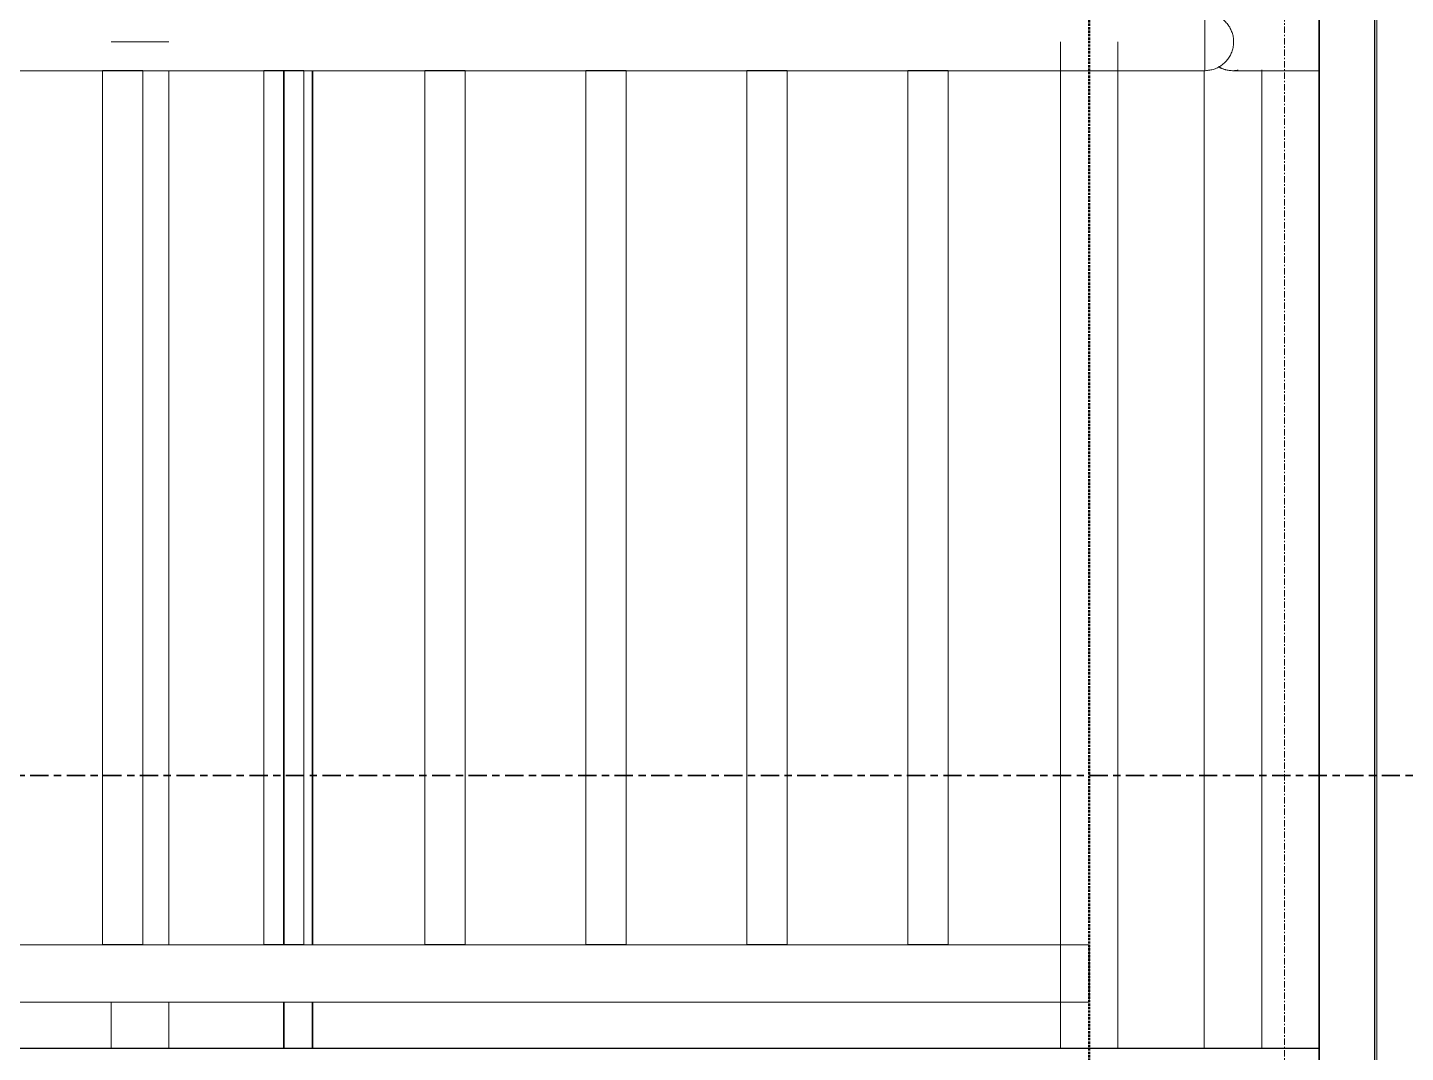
# Model space of a CAD drawing. Header units: millimetres. Extents: x -187664 to 435448, y -313239 to 299894.
# Drawn here: x 7326 to 8524, y -301555 to -300664 of the extents above; entities that cross this region are included whole.
import ezdxf

# ---------------------------------------------------------------- set-up
doc = ezdxf.new("R2010")
doc.units = ezdxf.units.MM
for name, pattern in [('Centre', [31.75, 6.35, -4.7625, 15.875, -4.7625]), ('DPA_Grid _ Level 100', [10, 5.5, -1.6, 1.3, -1.6]), ('DPA_Hidden 50', [3, 2, -1])]:
    doc.linetypes.add(name, pattern=pattern)
for name, color, linetype, lineweight in [('A-DETL-GENF', 7, 'Continuous', 35), ('A-FLOR-HRAL', 7, 'Continuous', 25), ('A-FLOR-LEVL', 7, 'Continuous', 35), ('A-GLAZ-CURT', 7, 'Continuous', 9), ('I-WALL-E', 7, 'Continuous', 35), ('S-GRID', 7, 'Continuous', 0), ('S-STRS-E', 7, 'Continuous', 25), ('WALL-E', 7, 'Continuous', 35)]:
    doc.layers.add(name, color=color, linetype=linetype, lineweight=lineweight)

# ---------------------------------------------------------------- blocks, each defined once
blk = doc.blocks.new('DPA_CP_Entrance Louver Grill Vertical Z - Louver Grill Vertical Z-V439-2140-01 ENTRANCE 1 ELEVATION 2')
at = {"layer": 'A-GLAZ-CURT', "color": 7}
for p, q in [((-16222, 113945.1), (-16222, 105550)), ((-16222, 113945.1), (-16222, 105550)), ((-16222, 105550), (-16222, 113945.1)), ((-16222, 105550), (-16222, 113945.1)), ((-16174, 105550), (-16174, 113945.1)), ((-16174, 105550), (-16174, 113945.1)), ((-16172, 105550), (-16172, 113945.1)), ((-16172, 113945.1), (-16172, 105550)), ((-16172, 105610), (-16172, 113895.1))]:
    blk.add_line(p, q, dxfattribs=at)
blk = doc.blocks.new('Railing - Post_50mm-V466-2140-01 ENTRANCE 1 ELEVATION 2')
at = {"layer": 'A-FLOR-HRAL', "color": 7, "lineweight": 9}
for p, q in [((-17222, 113613.3), (-17272, 113613.3)), ((-17272, 113613.3), (-17222, 113613.3)), ((-17222, 112828.3), (-17222, 113588.3)), ((-17272, 112778.3), (-17272, 112738.3)), ((-17222, 112738.3), (-17222, 112778.3)), ((-17272, 112738.3), (-17222, 112738.3)), ((-17222, 112738.3), (-17272, 112738.3))]:
    blk.add_line(p, q, dxfattribs=at)
blk = doc.blocks.new('Railing - Railing-8634568-2140-01 ENTRANCE 1 ELEVATION 2')
at = {"layer": 'A-FLOR-HRAL', "color": 7, "lineweight": 9}
for p, q in [((-17272, 109553), (-17272, 109513)), ((-17222, 109513), (-17222, 109553))]:
    blk.add_line(p, q, dxfattribs=at)
at = {"color": 7}
blk.add_blockref('Railing - Post_50mm-V466-2140-01 ENTRANCE 1 ELEVATION 2', (0, -3225.2), dxfattribs=at)
blk = doc.blocks.new('Top Rail Type - Top Rail_Internal_-8634572-2140-01 ENTRANCE 1 ELEVATION 2')
at = {"layer": 'A-FLOR-HRAL', "color": 7, "lineweight": 9}
for p, q in [((-17222, 109603), (-17222, 110363)), ((-17272, 109553), (-17272, 109513)), ((-17222, 109513), (-17222, 109553))]:
    blk.add_line(p, q, dxfattribs=at)
blk = doc.blocks.new('Railing - Half Circle_25mm-V543-2140-01 ENTRANCE 1 ELEVATION 2')
at = {"layer": 'A-FLOR-HRAL', "color": 7, "lineweight": 9}
for p, q in [((-16321.4, 110388), (-16321.4, 110411.8)), ((-16321.4, 110411.8), (-16321.4, 110388)), ((-16321.4, 110388), (-16321.4, 110364.8)), ((-16321.4, 110364.8), (-16321.4, 110388))]:
    blk.add_line(p, q, dxfattribs=at)
at = {"layer": 'A-FLOR-HRAL', "color": 7, "lineweight": 9, "flags": 128}
for points in [[(-16321.4, 110413), (-16320.4, 110413), (-16319.4, 110413), (-16318.4, 110412.9), (-16317.4, 110412.7), (-16316.4, 110412.5), (-16315.5, 110412.3), (-16314.5, 110412.1), (-16313.5, 110411.8), (-16312.6, 110411.4), (-16311.7, 110411.1), (-16310.7, 110410.7), (-16309.8, 110410.2), (-16309, 110409.7), (-16308.1, 110409.2), (-16307.3, 110408.7), (-16306.5, 110408.1), (-16305.7, 110407.5), (-16304.9, 110406.8), (-16304.2, 110406.2), (-16303.5, 110405.5), (-16302.8, 110404.7), (-16302.1, 110404), (-16301.5, 110403.2), (-16300.9, 110402.4), (-16300.4, 110401.6), (-16299.8, 110400.7), (-16299.3, 110399.8), (-16298.9, 110398.9), (-16298.5, 110398), (-16298.1, 110397.1), (-16297.7, 110396.2), (-16297.4, 110395.2), (-16297.2, 110394.2), (-16296.9, 110393.3), (-16296.8, 110392.3), (-16296.6, 110391.3), (-16296.5, 110390.3), (-16296.4, 110389.3), (-16296.4, 110388.3), (-16296.4, 110388)], [(-16296.4, 110388), (-16296.4, 110387), (-16296.5, 110386), (-16296.6, 110385.1), (-16296.7, 110384.1), (-16296.9, 110383.1), (-16297.1, 110382.1), (-16297.4, 110381.1), (-16297.7, 110380.2), (-16298, 110379.2), (-16298.4, 110378.3), (-16298.8, 110377.4), (-16299.2, 110376.5), (-16299.7, 110375.6), (-16300.2, 110374.8), (-16300.8, 110373.9), (-16301.3, 110373.1), (-16302, 110372.3), (-16302.6, 110371.6), (-16303.3, 110370.8), (-16304, 110370.1), (-16304.7, 110369.4), (-16305.5, 110368.8), (-16306.2, 110368.2), (-16307.1, 110367.6), (-16307.9, 110367), (-16308.7, 110366.5), (-16309.6, 110366), (-16310.5, 110365.5), (-16311.4, 110365.1), (-16312.3, 110364.7), (-16313.3, 110364.4), (-16314.2, 110364.1), (-16315.2, 110363.8), (-16316.2, 110363.6), (-16317.1, 110363.4), (-16318.1, 110363.3), (-16319.1, 110363.1), (-16320.1, 110363.1), (-16321.1, 110363), (-16321.4, 110363)]]:
    blk.add_lwpolyline(points, dxfattribs=at)
blk = doc.blocks.new('Railing - 35mm-V465-2140-01 ENTRANCE 1 ELEVATION 2')
at = {"layer": 'A-FLOR-HRAL', "color": 7, "lineweight": 9}
for p, q in [((-17374.5, 111975.7), (-17374.5, 111215.7)), ((-17357, 111975.7), (-17374.5, 111975.7)), ((-17339.5, 111975.7), (-17357, 111975.7)), ((-17339.5, 111215.7), (-17339.5, 111975.7)), ((-17374.5, 111215.7), (-17357, 111215.7)), ((-17357, 111215.7), (-17339.5, 111215.7))]:
    blk.add_line(p, q, dxfattribs=at)
blk = doc.blocks.new('Railing - Post_50mm-V473-2140-01 ENTRANCE 1 ELEVATION 2')
at = {"layer": 'A-FLOR-HRAL', "color": 7, "lineweight": 9}
for p, q in [((-15972, 114820.1), (-15972, 113945.1)), ((-15947, 114820.1), (-15947, 114820.1)), ((-15947, 114820.1), (-15947, 114820.1)), ((-15922, 113945.1), (-15922, 114820.1)), ((-15947, 113945.1), (-15947, 113945.1)), ((-15947, 113945.1), (-15947, 113945.1))]:
    blk.add_line(p, q, dxfattribs=at)
blk = doc.blocks.new('Railing - Railing-14945778-2140-01 ENTRANCE 1 ELEVATION 2')
at = {"layer": 'A-FLOR-HRAL', "color": 7, "lineweight": 9}
for p, q in [((-16422, 109603), (-18422, 109603)), ((-16422, 109578), (-16422, 109602.2)), ((-16422, 109602.2), (-16422, 109578)), ((-16422, 109578), (-16422, 109553.9)), ((-16422, 109553.9), (-16422, 109578)), ((-18422, 109553), (-16422, 109553))]:
    blk.add_line(p, q, dxfattribs=at)
at = {"color": 7, "extrusion": (0, 0, -1), "zscale": -1}
for name, p in [('Railing - Post_50mm-V473-2140-01 ENTRANCE 1 ELEVATION 2', (32369, -4432.1)), ('Railing - 35mm-V465-2140-01 ENTRANCE 1 ELEVATION 2', (34619, -1612.6)), ('Railing - 35mm-V465-2140-01 ENTRANCE 1 ELEVATION 2', (34479, -1612.6)), ('Railing - 35mm-V465-2140-01 ENTRANCE 1 ELEVATION 2', (34339, -1612.6)), ('Railing - 35mm-V465-2140-01 ENTRANCE 1 ELEVATION 2', (34199, -1612.6)), ('Railing - 35mm-V465-2140-01 ENTRANCE 1 ELEVATION 2', (34059, -1612.6)), ('Railing - 35mm-V465-2140-01 ENTRANCE 1 ELEVATION 2', (33919, -1612.6))]:
    blk.add_blockref(name, p, dxfattribs=at)
blk = doc.blocks.new('Top Rail Type - Half Circle_25mm-V544-2140-01 ENTRANCE 1 ELEVATION 2')
at = {"layer": 'A-FLOR-HRAL', "color": 7, "lineweight": 9}
for p, q in [((-16321.4, 110388), (-16321.4, 110411.8)), ((-16321.4, 110411.8), (-16321.4, 110388)), ((-16321.4, 110388), (-16321.4, 110364.8)), ((-16321.4, 110364.8), (-16321.4, 110388))]:
    blk.add_line(p, q, dxfattribs=at)
at = {"layer": 'A-FLOR-HRAL', "color": 7, "lineweight": 9, "flags": 128}
for points in [[(-16321.4, 110413), (-16320.4, 110413), (-16319.4, 110413), (-16318.4, 110412.9), (-16317.4, 110412.7), (-16316.4, 110412.5), (-16315.5, 110412.3), (-16314.5, 110412.1), (-16313.5, 110411.8), (-16312.6, 110411.4), (-16311.7, 110411.1), (-16310.7, 110410.7), (-16309.8, 110410.2), (-16309, 110409.7), (-16308.1, 110409.2), (-16307.3, 110408.7), (-16306.5, 110408.1), (-16305.7, 110407.5), (-16304.9, 110406.8), (-16304.2, 110406.2), (-16303.5, 110405.5), (-16302.8, 110404.7), (-16302.1, 110404), (-16301.5, 110403.2), (-16300.9, 110402.4), (-16300.4, 110401.6), (-16299.8, 110400.7), (-16299.3, 110399.8), (-16298.9, 110398.9), (-16298.5, 110398), (-16298.1, 110397.1), (-16297.7, 110396.2), (-16297.4, 110395.2), (-16297.2, 110394.2), (-16296.9, 110393.3), (-16296.8, 110392.3), (-16296.6, 110391.3), (-16296.5, 110390.3), (-16296.4, 110389.3), (-16296.4, 110388.3), (-16296.4, 110388)], [(-16296.4, 110388), (-16296.4, 110387), (-16296.5, 110386), (-16296.6, 110385.1), (-16296.7, 110384.1), (-16296.9, 110383.1), (-16297.1, 110382.1), (-16297.4, 110381.1), (-16297.7, 110380.2), (-16298, 110379.2), (-16298.4, 110378.3), (-16298.8, 110377.4), (-16299.2, 110376.5), (-16299.7, 110375.6), (-16300.2, 110374.8), (-16300.8, 110373.9), (-16301.3, 110373.1), (-16302, 110372.3), (-16302.6, 110371.6), (-16303.3, 110370.8), (-16304, 110370.1), (-16304.7, 110369.4), (-16305.5, 110368.8), (-16306.2, 110368.2), (-16307.1, 110367.6), (-16307.9, 110367), (-16308.7, 110366.5), (-16309.6, 110366), (-16310.5, 110365.5), (-16311.4, 110365.1), (-16312.3, 110364.7), (-16313.3, 110364.4), (-16314.2, 110364.1), (-16315.2, 110363.8), (-16316.2, 110363.6), (-16317.1, 110363.4), (-16318.1, 110363.3), (-16319.1, 110363.1), (-16320.1, 110363.1), (-16321.1, 110363), (-16321.4, 110363)]]:
    blk.add_lwpolyline(points, dxfattribs=at)
blk = doc.blocks.new('Top Rail Type - Top Rail_Internal_-14945782-2140-01 ENTRANCE 1 ELEVATION 2')
at = {"layer": 'A-FLOR-HRAL', "color": 7, "lineweight": 9}
for p, q in [((-16321.4, 110413), (-16321.4, 110388)), ((-16321.4, 110388), (-16321.4, 110412.2)), ((-16321.4, 110388), (-16321.4, 110363)), ((-16321.4, 110363.9), (-16321.4, 110388)), ((-18447, 110363), (-16422, 110363)), ((-16422, 110363), (-16321.4, 110363))]:
    blk.add_line(p, q, dxfattribs=at)
blk = doc.blocks.new('Railing - RL13_Baluster Post _End_-13242412-2140-01 ENTRANCE 1 ELEVATION 2')
at = {"layer": 'A-FLOR-HRAL', "color": 7, "lineweight": 9}
for p, q in [((-16266.3, 107187.8), (-16222, 107187.8)), ((-16222, 107137.8), (-16266.3, 107137.8))]:
    blk.add_line(p, q, dxfattribs=at)
at = {"layer": 'A-FLOR-HRAL', "color": 7, "lineweight": 9, "flags": 128}
for points in [[(-16297.3, 107187.8), (-16297.3, 107187.8), (-16297.2, 107187.8), (-16297.1, 107187.8), (-16296.9, 107187.8), (-16296.7, 107187.8), (-16296.4, 107187.8), (-16296.1, 107187.8), (-16295.7, 107187.8), (-16295.3, 107187.8), (-16294.9, 107187.8), (-16294.4, 107187.8), (-16293.8, 107187.8), (-16293.2, 107187.8), (-16292.6, 107187.8), (-16291.9, 107187.8), (-16291.2, 107187.8), (-16290.4, 107187.8), (-16289.6, 107187.8), (-16288.8, 107187.8), (-16287.9, 107187.8), (-16287, 107187.8), (-16286.1, 107187.8), (-16285.1, 107187.8), (-16284.1, 107187.8), (-16283.1, 107187.8), (-16282, 107187.8), (-16280.9, 107187.8), (-16279.8, 107187.8), (-16278.7, 107187.8), (-16277.6, 107187.8), (-16276.4, 107187.8), (-16275.2, 107187.8), (-16274, 107187.8), (-16272.8, 107187.8), (-16271.6, 107187.8), (-16270.4, 107187.8), (-16269.1, 107187.8), (-16267.9, 107187.8), (-16266.7, 107187.8), (-16266.3, 107187.8)], [(-16266.3, 107137.8), (-16267.6, 107137.8), (-16268.8, 107137.8), (-16270, 107137.8), (-16271.3, 107137.8), (-16272.5, 107137.8), (-16273.7, 107137.8), (-16274.9, 107137.8), (-16276.1, 107137.8), (-16277.2, 107137.8), (-16278.4, 107137.8), (-16279.5, 107137.8), (-16280.6, 107137.8), (-16281.7, 107137.8), (-16282.8, 107137.8), (-16283.8, 107137.8), (-16284.8, 107137.8), (-16285.8, 107137.8), (-16286.8, 107137.8), (-16287.7, 107137.8), (-16288.6, 107137.8), (-16289.4, 107137.8), (-16290.2, 107137.8), (-16291, 107137.8), (-16291.7, 107137.8), (-16292.4, 107137.8), (-16293.1, 107137.8), (-16293.7, 107137.8), (-16294.2, 107137.8), (-16294.7, 107137.8), (-16295.2, 107137.8), (-16295.6, 107137.8), (-16296, 107137.8), (-16296.4, 107137.8), (-16296.6, 107137.8), (-16296.9, 107137.8), (-16297.1, 107137.8), (-16297.2, 107137.8), (-16297.3, 107137.8), (-16297.3, 107137.8)]]:
    blk.add_lwpolyline(points, dxfattribs=at)
at = {"layer": 'A-FLOR-HRAL', "color": 7, "lineweight": 9}
for start, end in [(88.6974, 120), (240, 281.0413)]:
    blk.add_arc((-16297.3, 107162.8), 25, start, end, dxfattribs=at)
blk = doc.blocks.new('Railing - Railing-14945909-2140-01 ENTRANCE 1 ELEVATION 2')
at = {"color": 7}
blk.add_blockref('Railing - RL13_Baluster Post _End_-13242412-2140-01 ENTRANCE 1 ELEVATION 2', (0, 3225.2), dxfattribs=at)
blk = doc.blocks.new('Top Rail Type - Top Rail_Internal_-14947803-2140-01 ENTRANCE 1 ELEVATION 2')
at = {"layer": 'A-FLOR-HRAL', "color": 7, "lineweight": 9}
for p, q in [((-16322, 110363), (-16322, 109513)), ((-16272, 109513), (-16272, 110363.6))]:
    blk.add_line(p, q, dxfattribs=at)
blk.add_arc((-16297, 110388), 25, 240, 280.7836, dxfattribs=at)
for points in [[(-16297, 110363), (-16301.4, 110363), (-16305.7, 110364.2), (-16309.5, 110366.4)], [(-16292.3, 110363.5), (-16293.8, 110363.2), (-16295.3, 110363.1), (-16296.8, 110363)]]:
    blk.add_open_spline(points, degree=3, dxfattribs=at)
blk = doc.blocks.new('DPA_AN_Callout - DPA_AN_Callout-15497441-2140-01 ENTRANCE 1 ELEVATION 2')
at = {"layer": 'A-DETL-GENF', "color": 7, "linetype": 'DPA_Hidden 50', "lineweight": 50}
blk.add_line((-16422, 105382.9), (-16422, 113739.9), dxfattribs=at)

msp = doc.modelspace()

# ---------------------------------------------------------------- linework, layer by layer
at = {"color": 7}
msp.add_lwpolyline([(11947.728, -297117.565), (8497.152, -297117.565), (8497.152, -305514.71), (11947.728, -305514.71)], close=True, dxfattribs=at)
at = {"layer": 'A-FLOR-LEVL', "color": 7, "linetype": 'Centre'}
msp.add_line((-6493.623, -301314.71), (38178.136, -301314.71), dxfattribs=at)
at = {"layer": 'I-WALL-E', "color": 7}
for p, q in [((7549.152, -301461.667), (7549.152, -300701.667)), ((7549.152, -301461.667), (7549.152, -300701.667)), ((7574.152, -300701.667), (7574.152, -301461.667)), ((7574.152, -300701.667), (7574.152, -301461.667)), ((7549.152, -301551.667), (7549.152, -301511.667)), ((7549.152, -301551.667), (7549.152, -301511.667)), ((7574.152, -301511.667), (7574.152, -301551.667)), ((7574.152, -301511.667), (7574.152, -301551.667))]:
    msp.add_line(p, q, dxfattribs=at)
at = {"layer": 'S-GRID', "color": 7, "linetype": 'DPA_Grid _ Level 100'}
msp.add_line((8419.155, -312338.902), (8419.155, -291368.665), dxfattribs=at)
at = {"layer": 'S-STRS-E', "color": 7}
for p, q in [((6149.152, -301551.667), (8449.152, -301551.667)), ((7349.152, -301551.667), (8449.152, -301551.667)), ((7349.152, -301551.667), (8449.152, -301551.667)), ((7349.152, -301551.667), (8449.152, -301551.667)), ((7349.152, -301551.667), (8449.152, -301551.667)), ((7349.152, -301551.667), (8449.152, -301551.667)), ((8449.152, -301586.667), (8449.152, -301551.667)), ((8449.152, -301551.667), (8449.152, -301554.167)), ((8449.152, -301551.667), (8449.152, -301554.167)), ((8449.152, -301551.667), (8449.152, -301554.167)), ((8449.152, -301551.667), (8449.152, -301554.167)), ((8449.152, -301551.667), (8449.152, -301554.167))]:
    msp.add_line(p, q, dxfattribs=at)
at = {"layer": 'WALL-E', "color": 7}
msp.add_line((8449.152, -307564.71), (8449.152, -297119.59), dxfattribs=at)

# ---------------------------------------------------------------- block references
at = {"layer": 'A-DETL-GENF', "color": 7}
msp.add_blockref('DPA_AN_Callout - DPA_AN_Callout-15497441-2140-01 ENTRANCE 1 ELEVATION 2', (24671.173, -411064.71), dxfattribs=at)
at = {"layer": 'A-FLOR-HRAL', "color": 7, "lineweight": 9}
for name in ['Top Rail Type - Top Rail_Internal_-8634572-2140-01 ENTRANCE 1 ELEVATION 2', 'Railing - Railing-8634568-2140-01 ENTRANCE 1 ELEVATION 2', 'Top Rail Type - Top Rail_Internal_-14945782-2140-01 ENTRANCE 1 ELEVATION 2', 'Railing - Railing-14945778-2140-01 ENTRANCE 1 ELEVATION 2', 'Top Rail Type - Top Rail_Internal_-14947803-2140-01 ENTRANCE 1 ELEVATION 2', 'Railing - Half Circle_25mm-V543-2140-01 ENTRANCE 1 ELEVATION 2', 'Top Rail Type - Half Circle_25mm-V544-2140-01 ENTRANCE 1 ELEVATION 2']:
    msp.add_blockref(name, (24671.173, -411064.71), dxfattribs=at)
at = {"layer": 'A-FLOR-HRAL', "color": 7}
msp.add_blockref('Railing - Railing-14945909-2140-01 ENTRANCE 1 ELEVATION 2', (24671.173, -411064.71), dxfattribs=at)
at = {"layer": 'A-GLAZ-CURT', "color": 7}
msp.add_blockref('DPA_CP_Entrance Louver Grill Vertical Z - Louver Grill Vertical Z-V439-2140-01 ENTRANCE 1 ELEVATION 2', (24671.173, -411064.71), dxfattribs=at)

doc.saveas('drawing.dxf')
